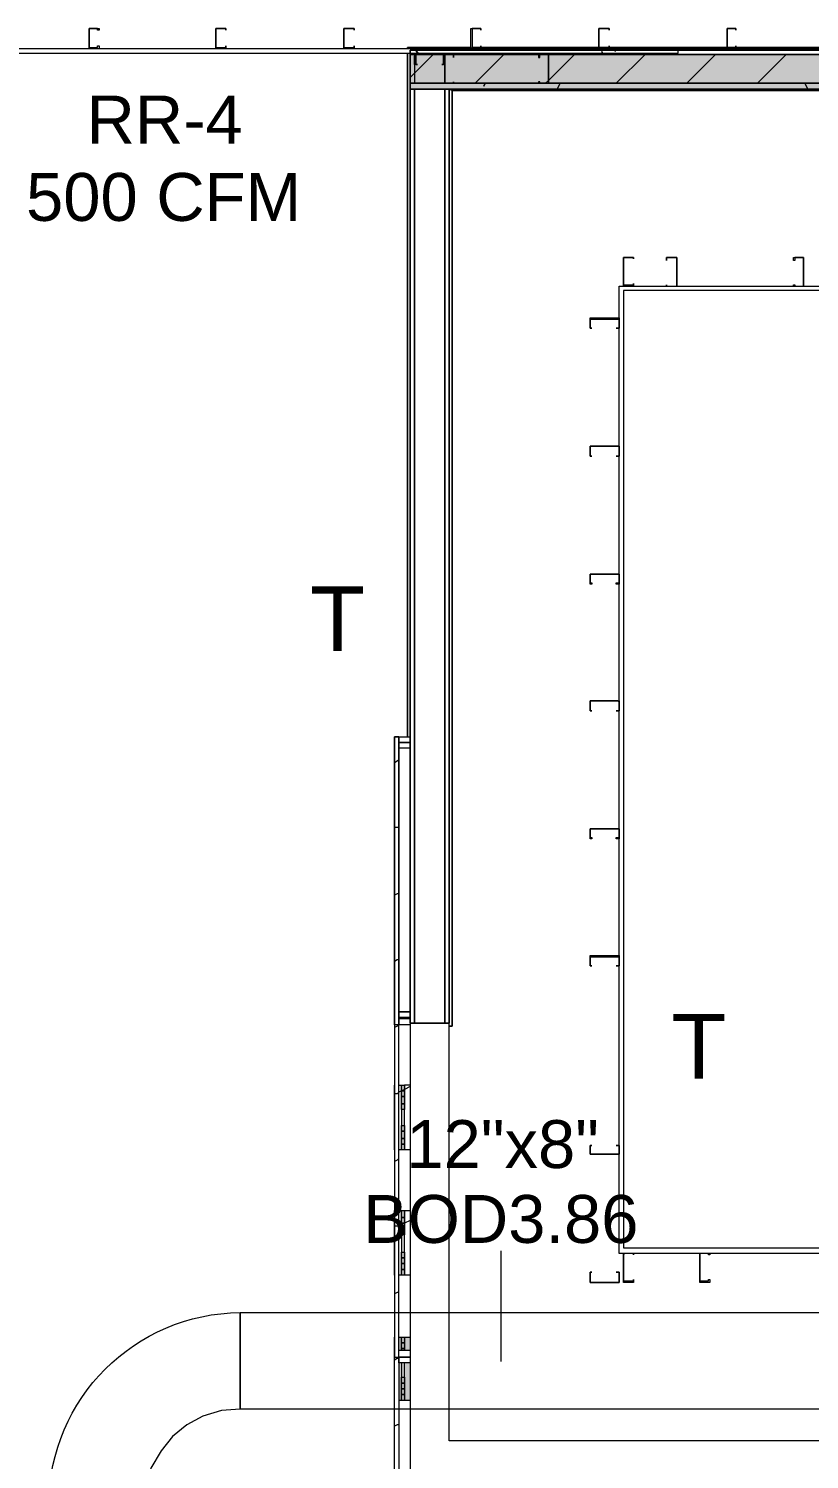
# Model space of a CAD drawing. Header units: metres. Extents: x 39 to 278, y -7 to 151.
# Drawn here: x 76.057 to 78.541, y 18.882 to 23.438 of the extents above; entities that cross this region are included whole.
import ezdxf

# ---------------------------------------------------------------- set-up
doc = ezdxf.new("R2010")
doc.units = ezdxf.units.M
doc.layers.add('HVAC - Ductos', color=5, linetype='Continuous', lineweight=50)
doc.layers.add('PDF_Geometry', color=7, linetype='Continuous', true_color=0xaaaaaa)
doc.layers.add('PDF_Solid Fills', color=7, linetype='Continuous', true_color=0xffffff)
doc.layers.add('PDF_Text', color=7, linetype='Continuous')
doc.styles.add('PDF Helvetica', font='')
doc.styles.get('PDF Helvetica').set_extended_font_data('Helvetica')

msp = doc.modelspace()

# ---------------------------------------------------------------- hatches: boundary and pattern name
at = {"layer": 'PDF_Solid Fills', "lineweight": 0, "transparency": 33554559}
for points in [[(81.0528, 23.3557), (81.0528, 23.264), (77.2853, 23.264), (77.2853, 23.3557), (77.2715, 23.3557), (77.2715, 23.2457), (81.0666, 23.2457), (81.0666, 23.3557)], [(80.1499, 23.2686), (81.0712, 23.264), (81.0712, 23.3557), (77.2715, 23.3557), (77.2715, 23.264), (79.334, 23.2686), (79.3386, 23.2686), (80.1453, 23.264), (80.1453, 23.2686)]]:
    msp.add_hatch(color=256, dxfattribs=at).paths.add_polyline_path(points)
h = msp.add_hatch(color=256, dxfattribs=at)
h.paths.add_polyline_path([(77.244, 19.2306), (77.244, 19.2719), (77.2349, 19.2719), (77.2349, 19.2306)])
h.paths.add_polyline_path([(77.244, 19.1894), (77.2349, 19.1894), (77.2349, 19.0703), (77.244, 19.0703)])
h = msp.add_hatch(color=256, dxfattribs=at)
h.paths.add_polyline_path([(77.2532, 19.2306), (77.2715, 19.2306), (77.2715, 19.2719), (77.2532, 19.2719)])
h.paths.add_polyline_path([(77.2715, 19.1894), (77.2532, 19.1894), (77.2532, 19.0703), (77.2715, 19.0703)])

# ---------------------------------------------------------------- linework, layer by layer
at = {"layer": 'HVAC - Ductos', "lineweight": 0}
msp.add_lwpolyline([(77.5603, 19.194), (77.5603, 19.5469)], dxfattribs=at)
msp.add_lwpolyline([(76.7307, 19.3498), (76.7307, 19.0427), (76.6711, 19.0382), (76.6115, 19.0198), (76.5611, 18.9923), (76.5153, 18.9556), (76.4786, 18.9098), (76.4465, 18.8548), (76.4328, 18.7998), (76.4236, 18.7402), (76.1211, 18.7402, -0.409417)], format="xyb", close=True, dxfattribs=at)
msp.add_lwpolyline([(80.1545, 19.0427), (76.7307, 19.0427), (76.7307, 19.3498), (80.1545, 19.3498)], close=True, dxfattribs=at)
at = {"layer": 'PDF_Geometry', "lineweight": 0}
for points in [[(76.2495, 23.374), (76.2495, 23.3786), (76.2495, 23.4382), (76.2815, 23.4382), (76.2815, 23.4336), (76.2769, 23.4336), (76.2769, 23.4382), (76.2495, 23.4382), (76.2495, 23.3786), (76.2769, 23.3786), (76.2769, 23.3832), (76.2815, 23.3832), (76.2815, 23.374)], [(76.6574, 23.374), (76.6528, 23.374), (76.6528, 23.3786), (76.6528, 23.4382), (76.6574, 23.4382), (76.6849, 23.4382), (76.6849, 23.4336), (76.6849, 23.4382), (76.6574, 23.4382), (76.6528, 23.4382), (76.6528, 23.3786), (76.6574, 23.3786), (76.6849, 23.3786), (76.6849, 23.3832), (76.6849, 23.374)], [(77.0607, 23.374), (77.0607, 23.3786), (77.0607, 23.4382), (77.0928, 23.4382), (77.0928, 23.4336), (77.0928, 23.4382), (77.0607, 23.4382), (77.0607, 23.3786), (77.0928, 23.3786), (77.0928, 23.3832), (77.0928, 23.374)], [(77.4686, 23.374), (77.464, 23.3786), (77.464, 23.4382), (77.4686, 23.4382), (77.4961, 23.4382), (77.4961, 23.4336), (77.4961, 23.4382), (77.4686, 23.4382), (77.4686, 23.3786), (77.4961, 23.3786), (77.4961, 23.3832), (77.4961, 23.374)], [(77.872, 23.374), (77.872, 23.3786), (77.872, 23.4382), (77.9041, 23.4382), (77.9041, 23.4336), (77.9041, 23.4382), (77.872, 23.4382), (77.872, 23.3786), (77.9041, 23.3786), (77.9041, 23.3832), (77.9041, 23.374)], [(78.2799, 23.374), (78.2799, 23.3786), (78.2799, 23.4382), (78.3074, 23.4382), (78.3074, 23.4336), (78.3074, 23.4382), (78.2799, 23.4382), (78.2799, 23.3786), (78.3074, 23.3786), (78.3074, 23.3832), (78.3074, 23.374)], [(78.124, 23.374), (76.0157, 23.374), (76.0157, 23.3603), (78.124, 23.3603)], [(77.2624, 23.3786), (77.267, 23.374), (77.2624, 23.3786), (77.464, 23.3786), (77.2624, 23.3786), (77.2624, 23.374)], [(77.4686, 23.3786), (77.872, 23.3786), (78.2799, 23.3786), (78.6832, 23.3786), (79.0912, 23.3786), (79.4944, 23.3786), (79.0912, 23.3786), (78.6832, 23.3786), (78.2799, 23.3786), (77.872, 23.3786)], [(77.2624, 23.3603), (77.2624, 21.1832)], [(81.0712, 23.3694), (77.2715, 23.3694), (77.2715, 23.2457), (81.0712, 23.2457)], [(81.0712, 23.3694), (77.2715, 23.3694), (77.2715, 23.3557), (81.0712, 23.3557)], [(77.2715, 21.1832), (77.2715, 23.3603)], [(77.2715, 23.264), (81.0712, 23.264), (81.0712, 23.3557), (77.2715, 23.3557)], [(77.2853, 23.3511), (77.2898, 23.3557), (77.377, 23.3557), (77.3815, 23.3511), (77.3815, 23.3236), (77.3724, 23.3236), (77.377, 23.3236), (77.377, 23.3511), (77.377, 23.3557), (77.2898, 23.3557), (77.2898, 23.3511), (77.2898, 23.3236), (77.2944, 23.3236), (77.2853, 23.3236)], [(81.0528, 23.3557), (77.2853, 23.3557), (77.2853, 23.264), (81.0528, 23.264)], [(77.2898, 23.3694), (77.299, 23.3557)], [(77.3815, 23.264), (77.3815, 23.3511), (77.3815, 23.3557), (77.409, 23.3557), (77.409, 23.3465), (77.409, 23.3557), (77.3815, 23.3557), (77.3815, 23.3511), (77.3815, 23.264), (77.409, 23.264)], [(77.6794, 23.264), (77.7115, 23.264), (77.7115, 23.3511), (77.7115, 23.3557), (77.6794, 23.3557), (77.6794, 23.3465), (77.684, 23.3465), (77.684, 23.3557), (77.7115, 23.3557), (77.7115, 23.3511), (77.7115, 23.264), (77.684, 23.264), (77.684, 23.2686), (77.6794, 23.2686)], [(77.8811, 23.3649), (77.8857, 23.3557)], [(77.9224, 23.3649), (77.927, 23.3694)], [(81.0712, 23.264), (77.2715, 23.264), (77.2715, 23.2457), (81.0712, 23.2457)], [(77.2853, 23.2457), (77.2853, 20.2711), (77.3815, 20.2711), (77.3815, 23.2457), (77.3815, 20.2711), (77.3952, 20.2711), (77.3952, 23.2457), (77.3952, 20.2711), (77.2715, 20.2711), (77.2853, 20.2711)], [(77.409, 23.2686), (77.409, 23.264)], [(77.5053, 23.2549), (77.5099, 23.264)], [(80.8649, 23.2457), (77.5374, 23.2457)], [(77.739, 23.2457), (77.7482, 23.264)], [(78.5274, 23.264), (78.5366, 23.2457)], [(77.9544, 22.6177), (77.9498, 22.6177), (77.9498, 22.6223), (77.9498, 22.7094), (77.9544, 22.7094), (77.982, 22.7094), (77.982, 22.7049), (77.982, 22.7094), (77.9544, 22.7094), (77.9498, 22.7094), (77.9498, 22.6223), (77.9544, 22.6223), (77.982, 22.6223), (77.982, 22.6269), (77.982, 22.6177)], [(78.5228, 22.6223), (78.5228, 22.7094), (78.4953, 22.7094), (78.4953, 22.7003), (78.4907, 22.7003), (78.4907, 22.7094), (78.5228, 22.7094), (78.5228, 22.6223), (78.5228, 22.6177)], [(80.3882, 19.556), (80.3882, 22.604), (77.9498, 22.604), (77.9498, 19.556)], [(77.8444, 22.5123), (77.8444, 22.5169), (77.9316, 22.5169), (77.9361, 22.5169), (77.9361, 22.5123), (77.9361, 22.4848), (77.927, 22.4848), (77.9361, 22.4848), (77.9361, 22.5123), (77.9316, 22.5123), (77.8444, 22.5123), (77.8444, 22.4848)], [(77.849, 22.4848), (77.8444, 22.4848)], [(77.8444, 22.109), (77.9316, 22.109), (77.9361, 22.109), (77.9361, 22.0769), (77.927, 22.0769), (77.9361, 22.0769), (77.9361, 22.109), (77.9316, 22.109), (77.8444, 22.109), (77.8444, 22.0769)], [(77.849, 22.0769), (77.8444, 22.0769)], [(77.8444, 21.7011), (77.9316, 21.7011), (77.9361, 21.7011), (77.9361, 21.669), (77.927, 21.669), (77.927, 21.6736), (77.9361, 21.6736), (77.9361, 21.7011), (77.9316, 21.7011), (77.8444, 21.7011), (77.8444, 21.6736), (77.849, 21.6736), (77.849, 21.669), (77.8444, 21.669)], [(77.8444, 21.2932), (77.8444, 21.2978), (77.9316, 21.2978), (77.9361, 21.2978), (77.9361, 21.2932), (77.9361, 21.2657), (77.927, 21.2657), (77.9361, 21.2657), (77.9361, 21.2932), (77.9316, 21.2978), (77.8444, 21.2978), (77.8444, 21.2932), (77.8444, 21.2657)], [(77.849, 21.2657), (77.8444, 21.2657)], [(77.2211, 21.1832), (77.2349, 21.1832), (77.2211, 21.1832), (77.2211, 20.2665), (77.2211, 21.1832), (77.2349, 21.1832), (77.2349, 20.2665), (77.2211, 20.2665), (77.2211, 19.2078), (77.2349, 19.2078), (77.2349, 20.2665), (77.2211, 20.2665)], [(77.2349, 21.1648), (77.2349, 21.1832), (77.2715, 21.1832), (77.2715, 21.1648)], [(77.8444, 20.8898), (77.9316, 20.8898), (77.9361, 20.8898), (77.9361, 20.8578), (77.927, 20.8578), (77.927, 20.8623), (77.9361, 20.8623), (77.9361, 20.8898), (77.9316, 20.8898), (77.8444, 20.8898), (77.8444, 20.8623), (77.849, 20.8623), (77.849, 20.8578), (77.8444, 20.8578)], [(77.8444, 20.4819), (77.8444, 20.4865), (77.9316, 20.4865), (77.9361, 20.4865), (77.9361, 20.4819), (77.9361, 20.4544), (77.927, 20.4544), (77.9361, 20.4544), (77.9361, 20.4819), (77.9316, 20.4819), (77.8444, 20.4819), (77.8444, 20.4544)], [(77.849, 20.4544), (77.8444, 20.4544)], [(77.2715, 20.3078), (77.2349, 20.3078)], [(77.2532, 20.074), (77.2532, 20.0556), (77.244, 20.0556), (77.244, 20.074)], [(77.2532, 20.0373), (77.244, 20.0373), (77.244, 20.0556), (77.2532, 20.0556)], [(77.2532, 20.0144), (77.244, 20.0144), (77.244, 20.0373), (77.2532, 20.0373)], [(77.244, 19.9961), (77.244, 20.0144), (77.2532, 20.0144), (77.2532, 19.9961)], [(77.244, 19.9274), (77.244, 19.9456), (77.2532, 19.9456), (77.2532, 19.9274)], [(77.244, 19.9044), (77.244, 19.9274), (77.2532, 19.9274), (77.2532, 19.9044)], [(77.244, 19.8861), (77.244, 19.9044), (77.2532, 19.9044), (77.2532, 19.8861)], [(77.244, 19.8677), (77.244, 19.8861), (77.2532, 19.8861), (77.2532, 19.8677)], [(77.8444, 19.854), (77.9316, 19.854), (77.9361, 19.854), (77.9361, 19.8815), (77.927, 19.8815), (77.9361, 19.8815), (77.9361, 19.854), (77.9316, 19.854), (77.8444, 19.854), (77.8444, 19.8815)], [(77.849, 19.8815), (77.8444, 19.8815)], [(77.2532, 19.6752), (77.2532, 19.6523), (77.244, 19.6523), (77.244, 19.6752)], [(77.2532, 19.6752), (77.2715, 19.6752), (77.2715, 19.469), (77.2532, 19.469)], [(77.2532, 19.6156), (77.244, 19.6156)], [(77.244, 19.524), (77.244, 19.5423), (77.2532, 19.5423), (77.2532, 19.524)], [(77.244, 19.5056), (77.244, 19.524), (77.2532, 19.524), (77.2532, 19.5056)], [(77.244, 19.4873), (77.244, 19.5056), (77.2532, 19.5056), (77.2532, 19.4873)], [(77.9498, 19.5378), (77.9498, 19.4506), (77.9544, 19.4506), (77.982, 19.4506), (77.982, 19.4552), (77.982, 19.446), (77.9544, 19.446), (77.9498, 19.446), (77.9498, 19.4506), (77.9498, 19.5378), (77.9544, 19.5378)], [(78.1928, 19.4506), (78.2203, 19.4506), (78.2203, 19.4552), (78.2248, 19.4552), (78.2248, 19.446), (78.1928, 19.446), (78.1928, 19.4506), (78.1928, 19.5378)], [(77.244, 19.469), (77.244, 19.4873), (77.2532, 19.4873), (77.2532, 19.469)], [(77.8444, 19.446), (77.9316, 19.446), (77.9361, 19.446), (77.9361, 19.4782), (77.927, 19.4782), (77.9361, 19.4782), (77.9361, 19.446), (77.9316, 19.446), (77.8444, 19.446), (77.8444, 19.4782)], [(77.849, 19.4782), (77.8444, 19.4782)], [(77.2715, 19.2078), (77.2349, 19.2078), (77.2349, 19.2306), (77.2715, 19.2306)], [(77.2211, 19.2078), (77.2349, 19.2078), (77.2349, 18.1536), (77.2211, 18.1536)], [(77.2349, 19.1894), (77.2349, 19.2078), (77.2715, 19.2078), (77.2715, 19.1894)], [(77.244, 19.1252), (77.244, 19.1436), (77.2532, 19.1436), (77.2532, 19.1252)], [(77.244, 19.1069), (77.244, 19.1252), (77.2532, 19.1252), (77.2532, 19.1069)], [(77.244, 19.0886), (77.244, 19.1069), (77.2532, 19.1069), (77.2532, 19.0886)], [(77.244, 19.0702), (77.244, 19.0886), (77.2532, 19.0886), (77.2532, 19.0702)]]:
    msp.add_lwpolyline(points, close=True, dxfattribs=at)
for points in [[(76.2495, 23.4382), (76.2495, 23.4382)], [(76.2495, 23.4382), (76.2495, 23.4382)], [(76.6849, 23.4336), (76.6849, 23.4336)], [(77.0607, 23.4382), (77.0607, 23.4382)], [(77.0607, 23.4382), (77.0607, 23.4382)], [(77.0928, 23.4336), (77.0928, 23.4336)], [(77.4686, 23.4382), (77.4686, 23.4382)], [(77.4961, 23.4336), (77.4961, 23.4336)], [(77.872, 23.4382), (77.872, 23.4382)], [(77.872, 23.4382), (77.872, 23.4382)], [(77.9041, 23.4336), (77.9041, 23.4336)], [(78.2799, 23.4382), (78.2799, 23.4382)], [(78.2799, 23.4382), (78.2799, 23.4382)], [(78.3074, 23.4336), (78.3074, 23.4336)], [(76.0157, 23.3603), (75.1265, 23.3603), (75.1265, 23.374), (76.0157, 23.374), (76.0157, 23.3603), (78.124, 23.3603)], [(76.2495, 23.3786), (76.2495, 23.3786)], [(76.6849, 23.3832), (76.6849, 23.3832)], [(77.0607, 23.3786), (77.0607, 23.3786)], [(77.0928, 23.3832), (77.0928, 23.3832)], [(77.4686, 23.3786), (77.4686, 23.3786)], [(77.4961, 23.3832), (77.4961, 23.3832)], [(77.872, 23.3786), (77.872, 23.3786)], [(77.9041, 23.3832), (77.9041, 23.3832)], [(78.124, 23.3694), (78.124, 23.374), (79.0132, 23.374), (79.0132, 23.3694)], [(78.2799, 23.3786), (78.2799, 23.3786)], [(78.3074, 23.3832), (78.3074, 23.3832)], [(77.2715, 23.264), (77.2715, 23.3694), (81.0666, 23.3694), (81.0712, 23.3694), (81.0666, 23.3694), (81.0666, 23.264)], [(77.2715, 23.3694), (77.2715, 23.3694)], [(81.0712, 23.3694), (77.2715, 23.3694), (81.0712, 23.3694)], [(77.2715, 23.3603), (77.2715, 20.2711), (77.2715, 23.2457), (77.2715, 20.2711), (77.2715, 23.2457), (77.3952, 23.2457), (77.4044, 23.2411), (80.9382, 23.2411), (80.9428, 23.2457), (80.9428, 20.2711), (81.0712, 20.2711), (81.0712, 23.2457), (80.9428, 23.2457)], [(77.2715, 23.3557), (77.2715, 23.264), (77.2715, 23.2457), (81.0666, 23.2457), (81.0666, 23.264), (81.0712, 23.264), (81.0712, 23.3557), (81.0666, 23.3557)], [(77.409, 23.3465), (77.409, 23.3465)], [(77.2944, 23.3236), (77.2944, 23.3236)], [(77.3724, 23.3236), (77.3724, 23.3236)], [(77.3952, 23.2457), (77.3952, 20.2711), (77.2715, 20.2711), (77.2715, 14.9819), (77.2624, 14.9864), (77.2624, 14.9819), (77.2624, 14.9864), (77.2715, 14.9864)], [(77.2715, 23.2457), (81.0712, 23.2457), (77.2715, 23.2457)], [(77.3815, 23.264), (77.3815, 23.264)], [(77.3815, 23.264), (77.3815, 23.264)], [(80.9474, 18.9419), (77.3952, 18.9419), (77.3952, 20.2711), (77.3952, 23.2457), (77.4044, 23.2411), (77.4044, 20.2619), (77.3952, 20.2619), (77.4044, 20.2619), (77.4044, 23.2411), (80.9382, 23.2411)], [(77.3952, 20.2711), (77.3952, 23.2457), (77.3952, 20.2711)], [(77.409, 23.2686), (77.409, 23.2686)], [(77.982, 22.7049), (77.982, 22.7049)], [(78.0874, 22.6177), (78.0874, 22.6223), (78.0874, 22.6177), (78.1148, 22.6177), (78.1194, 22.6177), (78.1194, 22.6223), (78.1194, 22.7094), (78.1148, 22.7094), (78.0874, 22.7094), (78.0874, 22.7003), (78.0874, 22.7094), (78.1148, 22.7094), (78.1194, 22.7094), (78.1194, 22.6223), (78.1194, 22.6177)], [(78.0874, 22.7003), (78.0874, 22.7003)], [(78.5228, 22.7094), (78.5228, 22.7094)], [(78.5228, 22.7094), (78.5228, 22.7094)], [(80.3882, 19.5378), (77.9498, 19.5378), (77.9361, 19.5378), (77.9361, 22.6177), (77.9498, 22.6177), (80.3882, 22.6177), (80.4066, 22.6177), (80.4066, 19.5378), (80.3882, 19.5378), (80.3882, 19.4506), (80.3608, 19.4506), (80.3608, 19.4552), (80.3562, 19.4552), (80.3562, 19.446), (80.3882, 19.446), (80.3882, 19.4506), (80.3882, 19.5378), (80.3608, 19.5378), (80.3608, 19.5332), (80.3562, 19.5332), (80.3562, 19.5378)], [(77.982, 22.6269), (77.982, 22.6269)], [(78.0874, 22.6223), (78.0874, 22.6223)], [(78.4907, 22.6177), (78.4907, 22.6223), (78.4953, 22.6223), (78.4953, 22.6177), (78.5228, 22.6177)], [(77.8444, 22.5123), (77.8444, 22.5123)], [(77.849, 22.4848), (77.849, 22.4848)], [(77.927, 22.4848), (77.927, 22.4848)], [(77.8444, 22.109), (77.8444, 22.109)], [(77.8444, 22.109), (77.8444, 22.109)], [(77.849, 22.0769), (77.849, 22.0769)], [(77.927, 22.0769), (77.927, 22.0769)], [(77.8444, 21.7011), (77.8444, 21.7011)], [(77.8444, 21.7011), (77.8444, 21.7011)], [(77.849, 21.2657), (77.849, 21.2657)], [(77.927, 21.2657), (77.927, 21.2657)], [(77.2349, 21.1648), (77.2715, 21.1648)], [(77.2349, 21.1465), (77.2349, 21.1648)], [(77.2349, 21.1648), (77.2349, 20.3078)], [(77.2715, 20.2848), (77.2349, 20.2848), (77.2349, 20.2894), (77.2715, 20.2894), (77.2715, 20.2848), (77.2715, 20.2665), (77.2349, 20.2665), (77.2349, 20.2848), (77.2349, 20.2894), (77.2349, 20.3078), (77.2349, 21.1465)], [(77.2715, 21.1465), (77.2349, 21.1465)], [(77.2715, 21.1648), (77.2715, 21.1465)], [(77.2349, 21.1098), (77.2303, 21.1052), (77.2211, 21.1007)], [(77.2349, 20.8944), (77.2303, 20.8944), (77.2211, 20.8944)], [(77.8444, 20.8898), (77.8444, 20.8898)], [(77.8444, 20.8898), (77.8444, 20.8898)], [(77.2349, 20.6836), (77.2303, 20.6836), (77.2211, 20.679)], [(77.2349, 20.4728), (77.2303, 20.4728), (77.2211, 20.4682)], [(77.8444, 20.4819), (77.8444, 20.4819)], [(77.849, 20.4544), (77.849, 20.4544)], [(77.927, 20.4544), (77.927, 20.4544)], [(77.2715, 20.3078), (77.2715, 20.2894), (77.2349, 20.2894)], [(77.2349, 20.2619), (77.2303, 20.2619), (77.2211, 20.2574)], [(77.2715, 20.2711), (77.2715, 20.2711)], [(77.2211, 19.8677), (77.2211, 20.074)], [(77.2715, 20.0694), (77.2532, 20.0602), (77.244, 20.0556), (77.2349, 20.0511), (77.2303, 20.0465), (77.2211, 20.0465)], [(77.2349, 20.074), (77.244, 20.074), (77.244, 19.8677), (77.2349, 19.8677)], [(77.2532, 19.8677), (77.2532, 20.074)], [(77.2715, 20.074), (77.2715, 19.8677), (77.2532, 19.8677)], [(77.2715, 20.074), (77.2532, 20.074)], [(77.849, 19.8815), (77.849, 19.8815)], [(77.927, 19.8815), (77.927, 19.8815)], [(77.2349, 19.8402), (77.2303, 19.8356), (77.2211, 19.831)], [(77.8444, 19.854), (77.8444, 19.854)], [(77.8444, 19.854), (77.8444, 19.854)], [(77.2211, 19.469), (77.2211, 19.6752)], [(77.2349, 19.6752), (77.244, 19.6752), (77.244, 19.469), (77.2349, 19.469)], [(77.2715, 19.6432), (77.2532, 19.634), (77.244, 19.634), (77.2532, 19.634), (77.2532, 19.6156), (77.2532, 19.5973), (77.244, 19.5973), (77.244, 19.6156), (77.244, 19.634), (77.244, 19.6523), (77.2532, 19.6523), (77.2532, 19.634)], [(77.244, 19.6294), (77.2349, 19.6248), (77.2303, 19.6248), (77.2211, 19.6248)], [(77.982, 19.5378), (77.982, 19.5332), (77.982, 19.5378), (77.9544, 19.5378)], [(77.982, 19.5332), (77.982, 19.5332)], [(78.1928, 19.5378), (78.1928, 19.5378)], [(78.1928, 19.5378), (78.1928, 19.5378)], [(78.2248, 19.5378), (78.2248, 19.5332), (78.2203, 19.5332), (78.2203, 19.5378), (78.1928, 19.5378)], [(77.849, 19.4782), (77.849, 19.4782)], [(77.927, 19.4782), (77.927, 19.4782)], [(77.982, 19.4552), (77.982, 19.4552)], [(77.2349, 19.414), (77.2303, 19.414), (77.2211, 19.4094)], [(77.8444, 19.446), (77.8444, 19.446)], [(77.8444, 19.446), (77.8444, 19.446)], [(78.1928, 19.4506), (78.1928, 19.4506)], [(77.2211, 19.0702), (77.2211, 19.2719)], [(77.2349, 19.2719), (77.244, 19.2719), (77.244, 19.2306), (77.244, 19.2352), (77.2532, 19.2352), (77.2532, 19.2306), (77.2532, 19.2719), (77.2532, 19.2536), (77.2532, 19.2352), (77.244, 19.2352), (77.244, 19.2536), (77.2532, 19.2536), (77.244, 19.2536), (77.244, 19.2719), (77.2532, 19.2719), (77.2715, 19.2719), (77.2715, 19.2306)], [(77.2349, 19.2032), (77.2303, 19.2032), (77.2211, 19.1986)], [(77.244, 19.1894), (77.244, 19.0702), (77.2349, 19.0702)], [(77.2715, 19.1894), (77.2715, 19.0702), (77.2532, 19.0702), (77.2532, 19.1894)], [(77.2349, 18.9923), (77.2303, 18.9923), (77.2211, 18.9878)]]:
    msp.add_lwpolyline(points, dxfattribs=at)
at = {"layer": 'PDF_Geometry', "color": 254, "lineweight": 0, "true_color": 0xd2d2d2}
for points in [[(76.6528, 23.4244), (76.6528, 23.4244)], [(76.6711, 23.4382), (76.6711, 23.4382)], [(77.4915, 23.374), (77.4915, 23.3786)], [(77.4961, 23.3832), (77.4961, 23.3832)], [(77.3815, 23.264), (77.3815, 23.264)]]:
    msp.add_lwpolyline(points, dxfattribs=at)
at = {"layer": 'PDF_Geometry', "color": 254, "lineweight": 0, "true_color": 0xd4d4d4}
msp.add_lwpolyline([(77.2853, 23.2961), (77.3449, 23.3557), (77.2715, 23.2824)], dxfattribs=at)
for points in [[(77.5694, 23.3557), (77.4778, 23.264)], [(77.794, 23.3557), (77.7115, 23.2732), (77.7024, 23.264), (77.7115, 23.2732)], [(78.0186, 23.3557), (77.927, 23.264)], [(78.2432, 23.3557), (78.1516, 23.264)], [(78.4678, 23.3557), (78.3761, 23.264)]]:
    msp.add_lwpolyline(points, close=True, dxfattribs=at)

# ---------------------------------------------------------------- texts
at = {"layer": 'PDF_Text', "lineweight": 0, "attachment_point": 4, "style": 'PDF Helvetica'}
for s, insert, char_height in [('RR-4', (76.2415, 23.1486), 0.15247), ('500 CFM', (76.049, 22.9011), 0.15247), ('T', (76.952, 21.5591), 0.2055), ('T', (78.1025, 20.1978), 0.2055), ('12"x8"', (77.2591, 19.8852), 0.15247), ('BOD3.86', (77.1216, 19.6468), 0.15247)]:
    msp.add_mtext(s, dxfattribs=dict(at, insert=insert, char_height=char_height))

doc.saveas('drawing.dxf')
